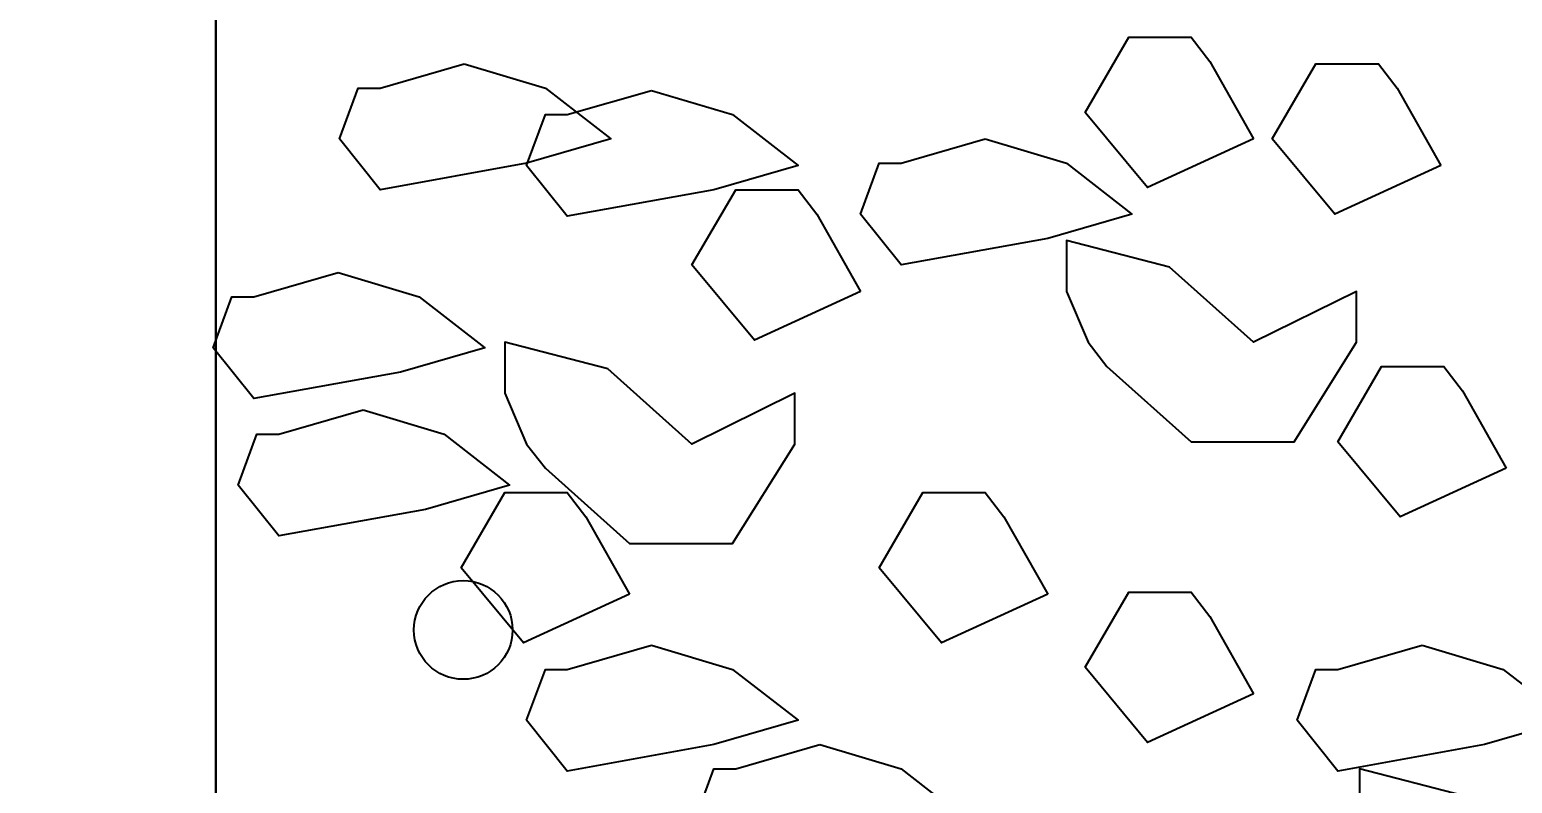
# Model space of a CAD drawing. Header units: metres. Extents: x 31037 to 31490, y -4422 to -3483.
# Drawn here: x 31248.074 to 31248.724, y -4179.902 to -4179.572 of the extents above; entities that cross this region are included whole.
import ezdxf

# ---------------------------------------------------------------- set-up
doc = ezdxf.new("R2010")
doc.units = ezdxf.units.M
doc.header["$LTSCALE"] = 30
doc.header["$MEASUREMENT"] = 0
doc.header["$PDMODE"] = 34
doc.layers.get('0').update_dxf_attribs({"color": 30, "lineweight": 40})
doc.layers.add('DIM', color=5, linetype='Continuous', lineweight=25)
doc.styles.add('style1', font='pala.ttf')
doc.dimstyles.new('main dim', dxfattribs={"dimtxt": 0.3, "dimasz": 0.12, "dimexe": 0.1, "dimexo": 0.1, "dimgap": 0.1, "dimtad": 1, "dimtoh": 1, "dimzin": 3, "dimdsep": 46, "dimtxsty": 'style1', "dimblk": 'OBLIQUE', "dimcen": 0.125, "dimclrd": 8, "dimclre": 8, "dimclrt": 3, "dimadec": 0, "dimazin": 0, "dimtfac": 0.8, "dimtix": 1, "dimtofl": 0, "dimtmove": 2, "dimatfit": 0, "dimfxl": 0, "dimtolj": 1, "dimtzin": 0, "dimarcsym": 0})

# ---------------------------------------------------------------- blocks, each defined once
blk = doc.blocks.new('_Oblique')
at = {"color": 0, "linetype": 'ByBlock', "lineweight": -2}
blk.add_line((-0.5, -0.5), (0.5, 0.5), dxfattribs=at)
blk = doc.blocks.new('*D75')
at = {"layer": 'Defpoints', "color": 0, "lineweight": 5}
for p in [(31249.31882, -4179.57417), (31248.15609, -4179.67351), (31249.31882, -4180.79379)]:
    blk.add_point(p, dxfattribs=at)
at = {"layer": 'DIM', "color": 8, "lineweight": -2}
for p, q in [((31249.31882, -4179.67417), (31249.31882, -4180.89379)), ((31248.15609, -4179.77351), (31248.15609, -4180.89379)), ((31248.15609, -4180.79379), (31249.31882, -4180.79379))]:
    blk.add_line(p, q, dxfattribs=at)
at = {"layer": 'DIM', "color": 8, "lineweight": -2, "xscale": 0.12, "yscale": 0.12, "zscale": 0.12, "rotation": 180}
blk.add_blockref('_Oblique', (31248.15609, -4180.79379), dxfattribs=at)
at = {"layer": 'DIM', "color": 8, "lineweight": -2, "xscale": 0.12, "yscale": 0.12, "zscale": 0.12}
blk.add_blockref('_Oblique', (31249.31882, -4180.79379), dxfattribs=at)
at = {"layer": 'DIM', "color": 3, "lineweight": 25, "insert": (31248.73745, -4180.54986), "char_height": 0.28, "attachment_point": 5, "style": 'style1'}
blk.add_mtext('\\A1;1.00', dxfattribs=at)
blk = doc.blocks.new('*D76')
at = {"layer": 'Defpoints', "color": 0, "lineweight": 5}
for p in [(31248.60767, -4178.39686), (31247.64334, -4180.09522), (31248.15816, -4180.09522)]:
    blk.add_point(p, dxfattribs=at)
at = {"layer": 'DIM', "color": 8, "lineweight": -2}
for p, q in [((31248.50767, -4178.39686), (31247.54334, -4178.39686)), ((31247.64334, -4178.39686), (31247.64334, -4180.09522)), ((31248.05816, -4180.09522), (31247.54334, -4180.09522))]:
    blk.add_line(p, q, dxfattribs=at)
at = {"layer": 'DIM', "color": 8, "lineweight": -2, "xscale": 0.12, "yscale": 0.12, "zscale": 0.12}
for p, rotation in [((31247.64334, -4178.39686), 90), ((31247.64334, -4180.09522), 270)]:
    blk.add_blockref('_Oblique', p, dxfattribs=dict(at, rotation=rotation))
at = {"layer": 'DIM', "color": 3, "lineweight": 25, "insert": (31247.39884, -4179.24604), "char_height": 0.28, "attachment_point": 5, "rotation": 90, "style": 'style1'}
blk.add_mtext('\\A1;{\\fArial CE|b0|i0|c238|p34;1.5}0', dxfattribs=at)
blk = doc.blocks.new('*D85')
at = {"layer": 'Defpoints', "color": 0, "lineweight": 5}
for p in [(31249.31882, -4179.57417), (31248.15609, -4179.67351), (31249.31882, -4180.79379)]:
    blk.add_point(p, dxfattribs=at)
at = {"layer": 'DIM', "color": 8, "lineweight": -2}
for p, q in [((31249.31882, -4179.67417), (31249.31882, -4180.89379)), ((31248.15609, -4179.77351), (31248.15609, -4180.89379)), ((31248.15609, -4180.79379), (31249.31882, -4180.79379))]:
    blk.add_line(p, q, dxfattribs=at)
at = {"layer": 'DIM', "color": 8, "lineweight": -2, "xscale": 0.12, "yscale": 0.12, "zscale": 0.12, "rotation": 180}
blk.add_blockref('_Oblique', (31248.15609, -4180.79379), dxfattribs=at)
at = {"layer": 'DIM', "color": 8, "lineweight": -2, "xscale": 0.12, "yscale": 0.12, "zscale": 0.12}
blk.add_blockref('_Oblique', (31249.31882, -4180.79379), dxfattribs=at)
at = {"layer": 'DIM', "color": 3, "lineweight": 25, "insert": (31248.73745, -4180.54986), "char_height": 0.28, "attachment_point": 5, "style": 'style1'}
blk.add_mtext('\\A1;1.00', dxfattribs=at)
blk = doc.blocks.new('*D83')
at = {"layer": 'Defpoints', "color": 0, "lineweight": 5}
for p in [(31248.60767, -4178.39686), (31247.64334, -4180.09522), (31248.15816, -4180.09522)]:
    blk.add_point(p, dxfattribs=at)
at = {"layer": 'DIM', "color": 8, "lineweight": -2}
for p, q in [((31248.50767, -4178.39686), (31247.54334, -4178.39686)), ((31247.64334, -4178.39686), (31247.64334, -4180.09522)), ((31248.05816, -4180.09522), (31247.54334, -4180.09522))]:
    blk.add_line(p, q, dxfattribs=at)
at = {"layer": 'DIM', "color": 8, "lineweight": -2, "xscale": 0.12, "yscale": 0.12, "zscale": 0.12}
for p, rotation in [((31247.64334, -4178.39686), 90), ((31247.64334, -4180.09522), 270)]:
    blk.add_blockref('_Oblique', p, dxfattribs=dict(at, rotation=rotation))
at = {"layer": 'DIM', "color": 3, "lineweight": 25, "insert": (31247.39884, -4179.24604), "char_height": 0.28, "attachment_point": 5, "rotation": 90, "style": 'style1'}
blk.add_mtext('\\A1;{\\fArial CE|b0|i0|c238|p34;1.5}0', dxfattribs=at)
blk = doc.blocks.new('*D77')
at = {"layer": 'Defpoints', "color": 0, "lineweight": 5}
for p in [(31249.31882, -4179.57417), (31248.15609, -4179.67351), (31249.31882, -4180.79379)]:
    blk.add_point(p, dxfattribs=at)
at = {"layer": 'DIM', "color": 8, "lineweight": -2}
for p, q in [((31249.31882, -4179.67417), (31249.31882, -4180.89379)), ((31248.15609, -4179.77351), (31248.15609, -4180.89379)), ((31248.15609, -4180.79379), (31249.31882, -4180.79379))]:
    blk.add_line(p, q, dxfattribs=at)
at = {"layer": 'DIM', "color": 8, "lineweight": -2, "xscale": 0.12, "yscale": 0.12, "zscale": 0.12, "rotation": 180}
blk.add_blockref('_Oblique', (31248.15609, -4180.79379), dxfattribs=at)
at = {"layer": 'DIM', "color": 8, "lineweight": -2, "xscale": 0.12, "yscale": 0.12, "zscale": 0.12}
blk.add_blockref('_Oblique', (31249.31882, -4180.79379), dxfattribs=at)
at = {"layer": 'DIM', "color": 3, "lineweight": 25, "insert": (31248.73745, -4180.54986), "char_height": 0.28, "attachment_point": 5, "style": 'style1'}
blk.add_mtext('\\A1;1.00', dxfattribs=at)
blk = doc.blocks.new('*D78')
at = {"layer": 'Defpoints', "color": 0, "lineweight": 5}
for p in [(31248.60767, -4178.39686), (31247.64334, -4180.09522), (31248.15816, -4180.09522)]:
    blk.add_point(p, dxfattribs=at)
at = {"layer": 'DIM', "color": 8, "lineweight": -2}
for p, q in [((31248.50767, -4178.39686), (31247.54334, -4178.39686)), ((31247.64334, -4178.39686), (31247.64334, -4180.09522)), ((31248.05816, -4180.09522), (31247.54334, -4180.09522))]:
    blk.add_line(p, q, dxfattribs=at)
at = {"layer": 'DIM', "color": 8, "lineweight": -2, "xscale": 0.12, "yscale": 0.12, "zscale": 0.12}
for p, rotation in [((31247.64334, -4178.39686), 90), ((31247.64334, -4180.09522), 270)]:
    blk.add_blockref('_Oblique', p, dxfattribs=dict(at, rotation=rotation))
at = {"layer": 'DIM', "color": 3, "lineweight": 25, "insert": (31247.39884, -4179.24604), "char_height": 0.28, "attachment_point": 5, "rotation": 90, "style": 'style1'}
blk.add_mtext('\\A1;{\\fArial CE|b0|i0|c238|p34;1.5}0', dxfattribs=at)
blk = doc.blocks.new('*D81')
at = {"layer": 'Defpoints', "color": 0, "lineweight": 5}
for p in [(31249.31882, -4179.57417), (31248.15609, -4179.67351), (31249.31882, -4180.79379)]:
    blk.add_point(p, dxfattribs=at)
at = {"layer": 'DIM', "color": 8, "lineweight": -2}
for p, q in [((31249.31882, -4179.67417), (31249.31882, -4180.89379)), ((31248.15609, -4179.77351), (31248.15609, -4180.89379)), ((31248.15609, -4180.79379), (31249.31882, -4180.79379))]:
    blk.add_line(p, q, dxfattribs=at)
at = {"layer": 'DIM', "color": 8, "lineweight": -2, "xscale": 0.12, "yscale": 0.12, "zscale": 0.12, "rotation": 180}
blk.add_blockref('_Oblique', (31248.15609, -4180.79379), dxfattribs=at)
at = {"layer": 'DIM', "color": 8, "lineweight": -2, "xscale": 0.12, "yscale": 0.12, "zscale": 0.12}
blk.add_blockref('_Oblique', (31249.31882, -4180.79379), dxfattribs=at)
at = {"layer": 'DIM', "color": 3, "lineweight": 25, "insert": (31248.73745, -4180.54986), "char_height": 0.28, "attachment_point": 5, "style": 'style1'}
blk.add_mtext('\\A1;1.00', dxfattribs=at)
blk = doc.blocks.new('*D82')
at = {"layer": 'Defpoints', "color": 0, "lineweight": 5}
for p in [(31248.60767, -4178.39686), (31247.64334, -4180.09522), (31248.15816, -4180.09522)]:
    blk.add_point(p, dxfattribs=at)
at = {"layer": 'DIM', "color": 8, "lineweight": -2}
for p, q in [((31248.50767, -4178.39686), (31247.54334, -4178.39686)), ((31247.64334, -4178.39686), (31247.64334, -4180.09522)), ((31248.05816, -4180.09522), (31247.54334, -4180.09522))]:
    blk.add_line(p, q, dxfattribs=at)
at = {"layer": 'DIM', "color": 8, "lineweight": -2, "xscale": 0.12, "yscale": 0.12, "zscale": 0.12}
for p, rotation in [((31247.64334, -4178.39686), 90), ((31247.64334, -4180.09522), 270)]:
    blk.add_blockref('_Oblique', p, dxfattribs=dict(at, rotation=rotation))
at = {"layer": 'DIM', "color": 3, "lineweight": 25, "insert": (31247.39884, -4179.24604), "char_height": 0.28, "attachment_point": 5, "rotation": 90, "style": 'style1'}
blk.add_mtext('\\A1;{\\fArial CE|b0|i0|c238|p34;1.5}0', dxfattribs=at)

msp = doc.modelspace()

# ---------------------------------------------------------------- linework, layer by layer
at = {"color": 0, "lineweight": 25, "ltscale": 7}
msp.add_line((31248.15609, -4180.14095), (31248.15609, -4178.39686), dxfattribs=at)
msp.add_line((31248.15609, -4180.14095), (31248.15609, -4178.39686), dxfattribs=at)
msp.add_line((31248.15609, -4180.14095), (31248.15609, -4178.39686), dxfattribs=at)
msp.add_line((31248.15609, -4180.14095), (31248.15609, -4178.39686), dxfattribs=at)
msp.add_lwpolyline([(31248.15609, -4180.14095), (31249.31882, -4180.14095), (31249.31882, -4178.39686), (31248.15609, -4178.39686)], close=True, dxfattribs=at)
msp.add_lwpolyline([(31248.15609, -4180.14095), (31249.31882, -4180.14095), (31249.31882, -4178.39686), (31248.15609, -4178.39686)], close=True, dxfattribs=at)
msp.add_lwpolyline([(31248.15609, -4180.14095), (31249.31882, -4180.14095), (31249.31882, -4178.39686), (31248.15609, -4178.39686)], close=True, dxfattribs=at)
msp.add_lwpolyline([(31248.15609, -4180.14095), (31249.31882, -4180.14095), (31249.31882, -4178.39686), (31248.15609, -4178.39686)], close=True, dxfattribs=at)
at = {"color": 0, "lineweight": 25}
for points in [[(31248.61074, -4179.62013), (31248.56426, -4179.64143), (31248.53692, -4179.60852), (31248.55606, -4179.5756), (31248.5834, -4179.5756), (31248.5916, -4179.58625)], [(31248.61074, -4179.62013), (31248.56426, -4179.64143), (31248.53692, -4179.60852), (31248.55606, -4179.5756), (31248.5834, -4179.5756), (31248.5916, -4179.58625)], [(31248.61074, -4179.62013), (31248.56426, -4179.64143), (31248.53692, -4179.60852), (31248.55606, -4179.5756), (31248.5834, -4179.5756), (31248.5916, -4179.58625)], [(31248.61074, -4179.62013), (31248.56426, -4179.64143), (31248.53692, -4179.60852), (31248.55606, -4179.5756), (31248.5834, -4179.5756), (31248.5916, -4179.58625)], [(31248.61074, -4179.62013), (31248.56426, -4179.64143), (31248.53692, -4179.60852), (31248.55606, -4179.5756), (31248.5834, -4179.5756), (31248.5916, -4179.58625)], [(31248.61074, -4179.62013), (31248.56426, -4179.64143), (31248.53692, -4179.60852), (31248.55606, -4179.5756), (31248.5834, -4179.5756), (31248.5916, -4179.58625)], [(31248.61074, -4179.62013), (31248.56426, -4179.64143), (31248.53692, -4179.60852), (31248.55606, -4179.5756), (31248.5834, -4179.5756), (31248.5916, -4179.58625)], [(31248.61074, -4179.62013), (31248.56426, -4179.64143), (31248.53692, -4179.60852), (31248.55606, -4179.5756), (31248.5834, -4179.5756), (31248.5916, -4179.58625)], [(31248.26488, -4179.58722), (31248.30042, -4179.59787), (31248.32913, -4179.62013), (31248.29222, -4179.63078), (31248.22797, -4179.6424), (31248.21019, -4179.62013), (31248.2184, -4179.59787), (31248.22797, -4179.59787)], [(31248.26488, -4179.58722), (31248.30042, -4179.59787), (31248.32913, -4179.62013), (31248.29222, -4179.63078), (31248.22797, -4179.6424), (31248.21019, -4179.62013), (31248.2184, -4179.59787), (31248.22797, -4179.59787)], [(31248.26488, -4179.58722), (31248.30042, -4179.59787), (31248.32913, -4179.62013), (31248.29222, -4179.63078), (31248.22797, -4179.6424), (31248.21019, -4179.62013), (31248.2184, -4179.59787), (31248.22797, -4179.59787)], [(31248.26488, -4179.58722), (31248.30042, -4179.59787), (31248.32913, -4179.62013), (31248.29222, -4179.63078), (31248.22797, -4179.6424), (31248.21019, -4179.62013), (31248.2184, -4179.59787), (31248.22797, -4179.59787)], [(31248.26488, -4179.58722), (31248.30042, -4179.59787), (31248.32913, -4179.62013), (31248.29222, -4179.63078), (31248.22797, -4179.6424), (31248.21019, -4179.62013), (31248.2184, -4179.59787), (31248.22797, -4179.59787)], [(31248.26488, -4179.58722), (31248.30042, -4179.59787), (31248.32913, -4179.62013), (31248.29222, -4179.63078), (31248.22797, -4179.6424), (31248.21019, -4179.62013), (31248.2184, -4179.59787), (31248.22797, -4179.59787)], [(31248.26488, -4179.58722), (31248.30042, -4179.59787), (31248.32913, -4179.62013), (31248.29222, -4179.63078), (31248.22797, -4179.6424), (31248.21019, -4179.62013), (31248.2184, -4179.59787), (31248.22797, -4179.59787)], [(31248.26488, -4179.58722), (31248.30042, -4179.59787), (31248.32913, -4179.62013), (31248.29222, -4179.63078), (31248.22797, -4179.6424), (31248.21019, -4179.62013), (31248.2184, -4179.59787), (31248.22797, -4179.59787)], [(31248.69276, -4179.63175), (31248.64628, -4179.65305), (31248.61894, -4179.62013), (31248.63808, -4179.58722), (31248.66542, -4179.58722), (31248.67363, -4179.59787)], [(31248.69276, -4179.63175), (31248.64628, -4179.65305), (31248.61894, -4179.62013), (31248.63808, -4179.58722), (31248.66542, -4179.58722), (31248.67363, -4179.59787)], [(31248.69276, -4179.63175), (31248.64628, -4179.65305), (31248.61894, -4179.62013), (31248.63808, -4179.58722), (31248.66542, -4179.58722), (31248.67363, -4179.59787)], [(31248.69276, -4179.63175), (31248.64628, -4179.65305), (31248.61894, -4179.62013), (31248.63808, -4179.58722), (31248.66542, -4179.58722), (31248.67363, -4179.59787)], [(31248.69276, -4179.63175), (31248.64628, -4179.65305), (31248.61894, -4179.62013), (31248.63808, -4179.58722), (31248.66542, -4179.58722), (31248.67363, -4179.59787)], [(31248.69276, -4179.63175), (31248.64628, -4179.65305), (31248.61894, -4179.62013), (31248.63808, -4179.58722), (31248.66542, -4179.58722), (31248.67363, -4179.59787)], [(31248.69276, -4179.63175), (31248.64628, -4179.65305), (31248.61894, -4179.62013), (31248.63808, -4179.58722), (31248.66542, -4179.58722), (31248.67363, -4179.59787)], [(31248.69276, -4179.63175), (31248.64628, -4179.65305), (31248.61894, -4179.62013), (31248.63808, -4179.58722), (31248.66542, -4179.58722), (31248.67363, -4179.59787)], [(31248.3469, -4179.59884), (31248.38244, -4179.60948), (31248.41115, -4179.63175), (31248.37424, -4179.6424), (31248.30999, -4179.65401), (31248.29222, -4179.63175), (31248.30042, -4179.60948), (31248.30999, -4179.60948)], [(31248.3469, -4179.59884), (31248.38244, -4179.60948), (31248.41115, -4179.63175), (31248.37424, -4179.6424), (31248.30999, -4179.65401), (31248.29222, -4179.63175), (31248.30042, -4179.60948), (31248.30999, -4179.60948)], [(31248.3469, -4179.59884), (31248.38244, -4179.60948), (31248.41115, -4179.63175), (31248.37424, -4179.6424), (31248.30999, -4179.65401), (31248.29222, -4179.63175), (31248.30042, -4179.60948), (31248.30999, -4179.60948)], [(31248.3469, -4179.59884), (31248.38244, -4179.60948), (31248.41115, -4179.63175), (31248.37424, -4179.6424), (31248.30999, -4179.65401), (31248.29222, -4179.63175), (31248.30042, -4179.60948), (31248.30999, -4179.60948)], [(31248.3469, -4179.59884), (31248.38244, -4179.60948), (31248.41115, -4179.63175), (31248.37424, -4179.6424), (31248.30999, -4179.65401), (31248.29222, -4179.63175), (31248.30042, -4179.60948), (31248.30999, -4179.60948)], [(31248.3469, -4179.59884), (31248.38244, -4179.60948), (31248.41115, -4179.63175), (31248.37424, -4179.6424), (31248.30999, -4179.65401), (31248.29222, -4179.63175), (31248.30042, -4179.60948), (31248.30999, -4179.60948)], [(31248.3469, -4179.59884), (31248.38244, -4179.60948), (31248.41115, -4179.63175), (31248.37424, -4179.6424), (31248.30999, -4179.65401), (31248.29222, -4179.63175), (31248.30042, -4179.60948), (31248.30999, -4179.60948)], [(31248.3469, -4179.59884), (31248.38244, -4179.60948), (31248.41115, -4179.63175), (31248.37424, -4179.6424), (31248.30999, -4179.65401), (31248.29222, -4179.63175), (31248.30042, -4179.60948), (31248.30999, -4179.60948)], [(31248.49317, -4179.62013), (31248.52872, -4179.63078), (31248.55743, -4179.65305), (31248.52052, -4179.6637), (31248.45626, -4179.67531), (31248.43849, -4179.65305), (31248.44669, -4179.63078), (31248.45626, -4179.63078)], [(31248.49317, -4179.62013), (31248.52872, -4179.63078), (31248.55743, -4179.65305), (31248.52052, -4179.6637), (31248.45626, -4179.67531), (31248.43849, -4179.65305), (31248.44669, -4179.63078), (31248.45626, -4179.63078)], [(31248.49317, -4179.62013), (31248.52872, -4179.63078), (31248.55743, -4179.65305), (31248.52052, -4179.6637), (31248.45626, -4179.67531), (31248.43849, -4179.65305), (31248.44669, -4179.63078), (31248.45626, -4179.63078)], [(31248.49317, -4179.62013), (31248.52872, -4179.63078), (31248.55743, -4179.65305), (31248.52052, -4179.6637), (31248.45626, -4179.67531), (31248.43849, -4179.65305), (31248.44669, -4179.63078), (31248.45626, -4179.63078)], [(31248.49317, -4179.62013), (31248.52872, -4179.63078), (31248.55743, -4179.65305), (31248.52052, -4179.6637), (31248.45626, -4179.67531), (31248.43849, -4179.65305), (31248.44669, -4179.63078), (31248.45626, -4179.63078)], [(31248.49317, -4179.62013), (31248.52872, -4179.63078), (31248.55743, -4179.65305), (31248.52052, -4179.6637), (31248.45626, -4179.67531), (31248.43849, -4179.65305), (31248.44669, -4179.63078), (31248.45626, -4179.63078)], [(31248.49317, -4179.62013), (31248.52872, -4179.63078), (31248.55743, -4179.65305), (31248.52052, -4179.6637), (31248.45626, -4179.67531), (31248.43849, -4179.65305), (31248.44669, -4179.63078), (31248.45626, -4179.63078)], [(31248.49317, -4179.62013), (31248.52872, -4179.63078), (31248.55743, -4179.65305), (31248.52052, -4179.6637), (31248.45626, -4179.67531), (31248.43849, -4179.65305), (31248.44669, -4179.63078), (31248.45626, -4179.63078)], [(31248.43849, -4179.68693), (31248.39201, -4179.70823), (31248.36467, -4179.67531), (31248.38381, -4179.6424), (31248.41115, -4179.6424), (31248.41935, -4179.65305)], [(31248.43849, -4179.68693), (31248.39201, -4179.70823), (31248.36467, -4179.67531), (31248.38381, -4179.6424), (31248.41115, -4179.6424), (31248.41935, -4179.65305)], [(31248.43849, -4179.68693), (31248.39201, -4179.70823), (31248.36467, -4179.67531), (31248.38381, -4179.6424), (31248.41115, -4179.6424), (31248.41935, -4179.65305)], [(31248.43849, -4179.68693), (31248.39201, -4179.70823), (31248.36467, -4179.67531), (31248.38381, -4179.6424), (31248.41115, -4179.6424), (31248.41935, -4179.65305)], [(31248.43849, -4179.68693), (31248.39201, -4179.70823), (31248.36467, -4179.67531), (31248.38381, -4179.6424), (31248.41115, -4179.6424), (31248.41935, -4179.65305)], [(31248.43849, -4179.68693), (31248.39201, -4179.70823), (31248.36467, -4179.67531), (31248.38381, -4179.6424), (31248.41115, -4179.6424), (31248.41935, -4179.65305)], [(31248.43849, -4179.68693), (31248.39201, -4179.70823), (31248.36467, -4179.67531), (31248.38381, -4179.6424), (31248.41115, -4179.6424), (31248.41935, -4179.65305)], [(31248.43849, -4179.68693), (31248.39201, -4179.70823), (31248.36467, -4179.67531), (31248.38381, -4179.6424), (31248.41115, -4179.6424), (31248.41935, -4179.65305)], [(31248.54649, -4179.71984), (31248.5834, -4179.75276), (31248.62851, -4179.75276), (31248.65585, -4179.70919), (31248.65585, -4179.68693), (31248.61074, -4179.70919), (31248.57383, -4179.67628), (31248.52872, -4179.66466), (31248.52872, -4179.68693), (31248.53829, -4179.70919)], [(31248.54649, -4179.71984), (31248.5834, -4179.75276), (31248.62851, -4179.75276), (31248.65585, -4179.70919), (31248.65585, -4179.68693), (31248.61074, -4179.70919), (31248.57383, -4179.67628), (31248.52872, -4179.66466), (31248.52872, -4179.68693), (31248.53829, -4179.70919)], [(31248.54649, -4179.71984), (31248.5834, -4179.75276), (31248.62851, -4179.75276), (31248.65585, -4179.70919), (31248.65585, -4179.68693), (31248.61074, -4179.70919), (31248.57383, -4179.67628), (31248.52872, -4179.66466), (31248.52872, -4179.68693), (31248.53829, -4179.70919)], [(31248.54649, -4179.71984), (31248.5834, -4179.75276), (31248.62851, -4179.75276), (31248.65585, -4179.70919), (31248.65585, -4179.68693), (31248.61074, -4179.70919), (31248.57383, -4179.67628), (31248.52872, -4179.66466), (31248.52872, -4179.68693), (31248.53829, -4179.70919)], [(31248.54649, -4179.71984), (31248.5834, -4179.75276), (31248.62851, -4179.75276), (31248.65585, -4179.70919), (31248.65585, -4179.68693), (31248.61074, -4179.70919), (31248.57383, -4179.67628), (31248.52872, -4179.66466), (31248.52872, -4179.68693), (31248.53829, -4179.70919)], [(31248.54649, -4179.71984), (31248.5834, -4179.75276), (31248.62851, -4179.75276), (31248.65585, -4179.70919), (31248.65585, -4179.68693), (31248.61074, -4179.70919), (31248.57383, -4179.67628), (31248.52872, -4179.66466), (31248.52872, -4179.68693), (31248.53829, -4179.70919)], [(31248.54649, -4179.71984), (31248.5834, -4179.75276), (31248.62851, -4179.75276), (31248.65585, -4179.70919), (31248.65585, -4179.68693), (31248.61074, -4179.70919), (31248.57383, -4179.67628), (31248.52872, -4179.66466), (31248.52872, -4179.68693), (31248.53829, -4179.70919)], [(31248.54649, -4179.71984), (31248.5834, -4179.75276), (31248.62851, -4179.75276), (31248.65585, -4179.70919), (31248.65585, -4179.68693), (31248.61074, -4179.70919), (31248.57383, -4179.67628), (31248.52872, -4179.66466), (31248.52872, -4179.68693), (31248.53829, -4179.70919)], [(31248.20959, -4179.67867), (31248.24514, -4179.68932), (31248.27385, -4179.71158), (31248.23694, -4179.72223), (31248.17268, -4179.73385), (31248.15491, -4179.71158), (31248.16311, -4179.68932), (31248.17268, -4179.68932)], [(31248.20959, -4179.67867), (31248.24514, -4179.68932), (31248.27385, -4179.71158), (31248.23694, -4179.72223), (31248.17268, -4179.73385), (31248.15491, -4179.71158), (31248.16311, -4179.68932), (31248.17268, -4179.68932)], [(31248.20959, -4179.67867), (31248.24514, -4179.68932), (31248.27385, -4179.71158), (31248.23694, -4179.72223), (31248.17268, -4179.73385), (31248.15491, -4179.71158), (31248.16311, -4179.68932), (31248.17268, -4179.68932)], [(31248.20959, -4179.67867), (31248.24514, -4179.68932), (31248.27385, -4179.71158), (31248.23694, -4179.72223), (31248.17268, -4179.73385), (31248.15491, -4179.71158), (31248.16311, -4179.68932), (31248.17268, -4179.68932)], [(31248.30042, -4179.76437), (31248.33733, -4179.79729), (31248.38244, -4179.79729), (31248.40978, -4179.75373), (31248.40978, -4179.73146), (31248.36467, -4179.75373), (31248.32776, -4179.72081), (31248.28265, -4179.70919), (31248.28265, -4179.73146), (31248.29222, -4179.75373)], [(31248.30042, -4179.76437), (31248.33733, -4179.79729), (31248.38244, -4179.79729), (31248.40978, -4179.75373), (31248.40978, -4179.73146), (31248.36467, -4179.75373), (31248.32776, -4179.72081), (31248.28265, -4179.70919), (31248.28265, -4179.73146), (31248.29222, -4179.75373)], [(31248.30042, -4179.76437), (31248.33733, -4179.79729), (31248.38244, -4179.79729), (31248.40978, -4179.75373), (31248.40978, -4179.73146), (31248.36467, -4179.75373), (31248.32776, -4179.72081), (31248.28265, -4179.70919), (31248.28265, -4179.73146), (31248.29222, -4179.75373)], [(31248.30042, -4179.76437), (31248.33733, -4179.79729), (31248.38244, -4179.79729), (31248.40978, -4179.75373), (31248.40978, -4179.73146), (31248.36467, -4179.75373), (31248.32776, -4179.72081), (31248.28265, -4179.70919), (31248.28265, -4179.73146), (31248.29222, -4179.75373)], [(31248.30042, -4179.76437), (31248.33733, -4179.79729), (31248.38244, -4179.79729), (31248.40978, -4179.75373), (31248.40978, -4179.73146), (31248.36467, -4179.75373), (31248.32776, -4179.72081), (31248.28265, -4179.70919), (31248.28265, -4179.73146), (31248.29222, -4179.75373)], [(31248.30042, -4179.76437), (31248.33733, -4179.79729), (31248.38244, -4179.79729), (31248.40978, -4179.75373), (31248.40978, -4179.73146), (31248.36467, -4179.75373), (31248.32776, -4179.72081), (31248.28265, -4179.70919), (31248.28265, -4179.73146), (31248.29222, -4179.75373)], [(31248.30042, -4179.76437), (31248.33733, -4179.79729), (31248.38244, -4179.79729), (31248.40978, -4179.75373), (31248.40978, -4179.73146), (31248.36467, -4179.75373), (31248.32776, -4179.72081), (31248.28265, -4179.70919), (31248.28265, -4179.73146), (31248.29222, -4179.75373)], [(31248.30042, -4179.76437), (31248.33733, -4179.79729), (31248.38244, -4179.79729), (31248.40978, -4179.75373), (31248.40978, -4179.73146), (31248.36467, -4179.75373), (31248.32776, -4179.72081), (31248.28265, -4179.70919), (31248.28265, -4179.73146), (31248.29222, -4179.75373)], [(31248.72147, -4179.76437), (31248.67499, -4179.78567), (31248.64765, -4179.75276), (31248.66679, -4179.71984), (31248.69413, -4179.71984), (31248.70233, -4179.73049)], [(31248.72147, -4179.76437), (31248.67499, -4179.78567), (31248.64765, -4179.75276), (31248.66679, -4179.71984), (31248.69413, -4179.71984), (31248.70233, -4179.73049)], [(31248.72147, -4179.76437), (31248.67499, -4179.78567), (31248.64765, -4179.75276), (31248.66679, -4179.71984), (31248.69413, -4179.71984), (31248.70233, -4179.73049)], [(31248.72147, -4179.76437), (31248.67499, -4179.78567), (31248.64765, -4179.75276), (31248.66679, -4179.71984), (31248.69413, -4179.71984), (31248.70233, -4179.73049)], [(31248.72147, -4179.76437), (31248.67499, -4179.78567), (31248.64765, -4179.75276), (31248.66679, -4179.71984), (31248.69413, -4179.71984), (31248.70233, -4179.73049)], [(31248.72147, -4179.76437), (31248.67499, -4179.78567), (31248.64765, -4179.75276), (31248.66679, -4179.71984), (31248.69413, -4179.71984), (31248.70233, -4179.73049)], [(31248.72147, -4179.76437), (31248.67499, -4179.78567), (31248.64765, -4179.75276), (31248.66679, -4179.71984), (31248.69413, -4179.71984), (31248.70233, -4179.73049)], [(31248.72147, -4179.76437), (31248.67499, -4179.78567), (31248.64765, -4179.75276), (31248.66679, -4179.71984), (31248.69413, -4179.71984), (31248.70233, -4179.73049)], [(31248.22053, -4179.73878), (31248.25607, -4179.74942), (31248.28478, -4179.77169), (31248.24787, -4179.78234), (31248.18362, -4179.79396), (31248.16585, -4179.77169), (31248.17405, -4179.74942), (31248.18362, -4179.74942)], [(31248.22053, -4179.73878), (31248.25607, -4179.74942), (31248.28478, -4179.77169), (31248.24787, -4179.78234), (31248.18362, -4179.79396), (31248.16585, -4179.77169), (31248.17405, -4179.74942), (31248.18362, -4179.74942)], [(31248.22053, -4179.73878), (31248.25607, -4179.74942), (31248.28478, -4179.77169), (31248.24787, -4179.78234), (31248.18362, -4179.79396), (31248.16585, -4179.77169), (31248.17405, -4179.74942), (31248.18362, -4179.74942)], [(31248.22053, -4179.73878), (31248.25607, -4179.74942), (31248.28478, -4179.77169), (31248.24787, -4179.78234), (31248.18362, -4179.79396), (31248.16585, -4179.77169), (31248.17405, -4179.74942), (31248.18362, -4179.74942)], [(31248.33733, -4179.81955), (31248.29085, -4179.84085), (31248.26351, -4179.80794), (31248.28265, -4179.77502), (31248.30999, -4179.77502), (31248.31819, -4179.78567)], [(31248.33733, -4179.81955), (31248.29085, -4179.84085), (31248.26351, -4179.80794), (31248.28265, -4179.77502), (31248.30999, -4179.77502), (31248.31819, -4179.78567)], [(31248.33733, -4179.81955), (31248.29085, -4179.84085), (31248.26351, -4179.80794), (31248.28265, -4179.77502), (31248.30999, -4179.77502), (31248.31819, -4179.78567)], [(31248.33733, -4179.81955), (31248.29085, -4179.84085), (31248.26351, -4179.80794), (31248.28265, -4179.77502), (31248.30999, -4179.77502), (31248.31819, -4179.78567)], [(31248.33733, -4179.81955), (31248.29085, -4179.84085), (31248.26351, -4179.80794), (31248.28265, -4179.77502), (31248.30999, -4179.77502), (31248.31819, -4179.78567)], [(31248.33733, -4179.81955), (31248.29085, -4179.84085), (31248.26351, -4179.80794), (31248.28265, -4179.77502), (31248.30999, -4179.77502), (31248.31819, -4179.78567)], [(31248.33733, -4179.81955), (31248.29085, -4179.84085), (31248.26351, -4179.80794), (31248.28265, -4179.77502), (31248.30999, -4179.77502), (31248.31819, -4179.78567)], [(31248.33733, -4179.81955), (31248.29085, -4179.84085), (31248.26351, -4179.80794), (31248.28265, -4179.77502), (31248.30999, -4179.77502), (31248.31819, -4179.78567)], [(31248.52052, -4179.81955), (31248.47404, -4179.84085), (31248.44669, -4179.80794), (31248.46583, -4179.77502), (31248.49317, -4179.77502), (31248.50138, -4179.78567)], [(31248.52052, -4179.81955), (31248.47404, -4179.84085), (31248.44669, -4179.80794), (31248.46583, -4179.77502), (31248.49317, -4179.77502), (31248.50138, -4179.78567)], [(31248.52052, -4179.81955), (31248.47404, -4179.84085), (31248.44669, -4179.80794), (31248.46583, -4179.77502), (31248.49317, -4179.77502), (31248.50138, -4179.78567)], [(31248.52052, -4179.81955), (31248.47404, -4179.84085), (31248.44669, -4179.80794), (31248.46583, -4179.77502), (31248.49317, -4179.77502), (31248.50138, -4179.78567)], [(31248.52052, -4179.81955), (31248.47404, -4179.84085), (31248.44669, -4179.80794), (31248.46583, -4179.77502), (31248.49317, -4179.77502), (31248.50138, -4179.78567)], [(31248.52052, -4179.81955), (31248.47404, -4179.84085), (31248.44669, -4179.80794), (31248.46583, -4179.77502), (31248.49317, -4179.77502), (31248.50138, -4179.78567)], [(31248.52052, -4179.81955), (31248.47404, -4179.84085), (31248.44669, -4179.80794), (31248.46583, -4179.77502), (31248.49317, -4179.77502), (31248.50138, -4179.78567)], [(31248.52052, -4179.81955), (31248.47404, -4179.84085), (31248.44669, -4179.80794), (31248.46583, -4179.77502), (31248.49317, -4179.77502), (31248.50138, -4179.78567)], [(31248.61074, -4179.86312), (31248.56426, -4179.88441), (31248.53692, -4179.8515), (31248.55606, -4179.81859), (31248.5834, -4179.81859), (31248.5916, -4179.82923)], [(31248.61074, -4179.86312), (31248.56426, -4179.88441), (31248.53692, -4179.8515), (31248.55606, -4179.81859), (31248.5834, -4179.81859), (31248.5916, -4179.82923)], [(31248.61074, -4179.86312), (31248.56426, -4179.88441), (31248.53692, -4179.8515), (31248.55606, -4179.81859), (31248.5834, -4179.81859), (31248.5916, -4179.82923)], [(31248.61074, -4179.86312), (31248.56426, -4179.88441), (31248.53692, -4179.8515), (31248.55606, -4179.81859), (31248.5834, -4179.81859), (31248.5916, -4179.82923)], [(31248.61074, -4179.86312), (31248.56426, -4179.88441), (31248.53692, -4179.8515), (31248.55606, -4179.81859), (31248.5834, -4179.81859), (31248.5916, -4179.82923)], [(31248.61074, -4179.86312), (31248.56426, -4179.88441), (31248.53692, -4179.8515), (31248.55606, -4179.81859), (31248.5834, -4179.81859), (31248.5916, -4179.82923)], [(31248.61074, -4179.86312), (31248.56426, -4179.88441), (31248.53692, -4179.8515), (31248.55606, -4179.81859), (31248.5834, -4179.81859), (31248.5916, -4179.82923)], [(31248.61074, -4179.86312), (31248.56426, -4179.88441), (31248.53692, -4179.8515), (31248.55606, -4179.81859), (31248.5834, -4179.81859), (31248.5916, -4179.82923)], [(31248.3469, -4179.84182), (31248.38244, -4179.85247), (31248.41115, -4179.87473), (31248.37424, -4179.88538), (31248.30999, -4179.897), (31248.29222, -4179.87473), (31248.30042, -4179.85247), (31248.30999, -4179.85247)], [(31248.3469, -4179.84182), (31248.38244, -4179.85247), (31248.41115, -4179.87473), (31248.37424, -4179.88538), (31248.30999, -4179.897), (31248.29222, -4179.87473), (31248.30042, -4179.85247), (31248.30999, -4179.85247)], [(31248.3469, -4179.84182), (31248.38244, -4179.85247), (31248.41115, -4179.87473), (31248.37424, -4179.88538), (31248.30999, -4179.897), (31248.29222, -4179.87473), (31248.30042, -4179.85247), (31248.30999, -4179.85247)], [(31248.3469, -4179.84182), (31248.38244, -4179.85247), (31248.41115, -4179.87473), (31248.37424, -4179.88538), (31248.30999, -4179.897), (31248.29222, -4179.87473), (31248.30042, -4179.85247), (31248.30999, -4179.85247)], [(31248.3469, -4179.84182), (31248.38244, -4179.85247), (31248.41115, -4179.87473), (31248.37424, -4179.88538), (31248.30999, -4179.897), (31248.29222, -4179.87473), (31248.30042, -4179.85247), (31248.30999, -4179.85247)], [(31248.3469, -4179.84182), (31248.38244, -4179.85247), (31248.41115, -4179.87473), (31248.37424, -4179.88538), (31248.30999, -4179.897), (31248.29222, -4179.87473), (31248.30042, -4179.85247), (31248.30999, -4179.85247)], [(31248.3469, -4179.84182), (31248.38244, -4179.85247), (31248.41115, -4179.87473), (31248.37424, -4179.88538), (31248.30999, -4179.897), (31248.29222, -4179.87473), (31248.30042, -4179.85247), (31248.30999, -4179.85247)], [(31248.3469, -4179.84182), (31248.38244, -4179.85247), (31248.41115, -4179.87473), (31248.37424, -4179.88538), (31248.30999, -4179.897), (31248.29222, -4179.87473), (31248.30042, -4179.85247), (31248.30999, -4179.85247)], [(31248.68456, -4179.84182), (31248.7201, -4179.85247), (31248.74881, -4179.87473), (31248.7119, -4179.88538), (31248.64765, -4179.897), (31248.62988, -4179.87473), (31248.63808, -4179.85247), (31248.64765, -4179.85247)], [(31248.68456, -4179.84182), (31248.7201, -4179.85247), (31248.74881, -4179.87473), (31248.7119, -4179.88538), (31248.64765, -4179.897), (31248.62988, -4179.87473), (31248.63808, -4179.85247), (31248.64765, -4179.85247)], [(31248.68456, -4179.84182), (31248.7201, -4179.85247), (31248.74881, -4179.87473), (31248.7119, -4179.88538), (31248.64765, -4179.897), (31248.62988, -4179.87473), (31248.63808, -4179.85247), (31248.64765, -4179.85247)], [(31248.68456, -4179.84182), (31248.7201, -4179.85247), (31248.74881, -4179.87473), (31248.7119, -4179.88538), (31248.64765, -4179.897), (31248.62988, -4179.87473), (31248.63808, -4179.85247), (31248.64765, -4179.85247)], [(31248.68456, -4179.84182), (31248.7201, -4179.85247), (31248.74881, -4179.87473), (31248.7119, -4179.88538), (31248.64765, -4179.897), (31248.62988, -4179.87473), (31248.63808, -4179.85247), (31248.64765, -4179.85247)], [(31248.68456, -4179.84182), (31248.7201, -4179.85247), (31248.74881, -4179.87473), (31248.7119, -4179.88538), (31248.64765, -4179.897), (31248.62988, -4179.87473), (31248.63808, -4179.85247), (31248.64765, -4179.85247)], [(31248.68456, -4179.84182), (31248.7201, -4179.85247), (31248.74881, -4179.87473), (31248.7119, -4179.88538), (31248.64765, -4179.897), (31248.62988, -4179.87473), (31248.63808, -4179.85247), (31248.64765, -4179.85247)], [(31248.68456, -4179.84182), (31248.7201, -4179.85247), (31248.74881, -4179.87473), (31248.7119, -4179.88538), (31248.64765, -4179.897), (31248.62988, -4179.87473), (31248.63808, -4179.85247), (31248.64765, -4179.85247)], [(31248.42072, -4179.88538), (31248.45626, -4179.89603), (31248.48497, -4179.9183), (31248.44806, -4179.92894), (31248.38381, -4179.94056), (31248.36604, -4179.9183), (31248.37424, -4179.89603), (31248.38381, -4179.89603)], [(31248.42072, -4179.88538), (31248.45626, -4179.89603), (31248.48497, -4179.9183), (31248.44806, -4179.92894), (31248.38381, -4179.94056), (31248.36604, -4179.9183), (31248.37424, -4179.89603), (31248.38381, -4179.89603)], [(31248.42072, -4179.88538), (31248.45626, -4179.89603), (31248.48497, -4179.9183), (31248.44806, -4179.92894), (31248.38381, -4179.94056), (31248.36604, -4179.9183), (31248.37424, -4179.89603), (31248.38381, -4179.89603)], [(31248.42072, -4179.88538), (31248.45626, -4179.89603), (31248.48497, -4179.9183), (31248.44806, -4179.92894), (31248.38381, -4179.94056), (31248.36604, -4179.9183), (31248.37424, -4179.89603), (31248.38381, -4179.89603)], [(31248.42072, -4179.88538), (31248.45626, -4179.89603), (31248.48497, -4179.9183), (31248.44806, -4179.92894), (31248.38381, -4179.94056), (31248.36604, -4179.9183), (31248.37424, -4179.89603), (31248.38381, -4179.89603)], [(31248.42072, -4179.88538), (31248.45626, -4179.89603), (31248.48497, -4179.9183), (31248.44806, -4179.92894), (31248.38381, -4179.94056), (31248.36604, -4179.9183), (31248.37424, -4179.89603), (31248.38381, -4179.89603)], [(31248.42072, -4179.88538), (31248.45626, -4179.89603), (31248.48497, -4179.9183), (31248.44806, -4179.92894), (31248.38381, -4179.94056), (31248.36604, -4179.9183), (31248.37424, -4179.89603), (31248.38381, -4179.89603)], [(31248.42072, -4179.88538), (31248.45626, -4179.89603), (31248.48497, -4179.9183), (31248.44806, -4179.92894), (31248.38381, -4179.94056), (31248.36604, -4179.9183), (31248.37424, -4179.89603), (31248.38381, -4179.89603)], [(31248.67499, -4179.95121), (31248.7119, -4179.98412), (31248.75702, -4179.98412), (31248.78436, -4179.94056), (31248.78436, -4179.9183), (31248.73924, -4179.94056), (31248.70233, -4179.90765), (31248.65722, -4179.89603), (31248.65722, -4179.9183), (31248.66679, -4179.94056)], [(31248.67499, -4179.95121), (31248.7119, -4179.98412), (31248.75702, -4179.98412), (31248.78436, -4179.94056), (31248.78436, -4179.9183), (31248.73924, -4179.94056), (31248.70233, -4179.90765), (31248.65722, -4179.89603), (31248.65722, -4179.9183), (31248.66679, -4179.94056)], [(31248.67499, -4179.95121), (31248.7119, -4179.98412), (31248.75702, -4179.98412), (31248.78436, -4179.94056), (31248.78436, -4179.9183), (31248.73924, -4179.94056), (31248.70233, -4179.90765), (31248.65722, -4179.89603), (31248.65722, -4179.9183), (31248.66679, -4179.94056)], [(31248.67499, -4179.95121), (31248.7119, -4179.98412), (31248.75702, -4179.98412), (31248.78436, -4179.94056), (31248.78436, -4179.9183), (31248.73924, -4179.94056), (31248.70233, -4179.90765), (31248.65722, -4179.89603), (31248.65722, -4179.9183), (31248.66679, -4179.94056)], [(31248.67499, -4179.95121), (31248.7119, -4179.98412), (31248.75702, -4179.98412), (31248.78436, -4179.94056), (31248.78436, -4179.9183), (31248.73924, -4179.94056), (31248.70233, -4179.90765), (31248.65722, -4179.89603), (31248.65722, -4179.9183), (31248.66679, -4179.94056)], [(31248.67499, -4179.95121), (31248.7119, -4179.98412), (31248.75702, -4179.98412), (31248.78436, -4179.94056), (31248.78436, -4179.9183), (31248.73924, -4179.94056), (31248.70233, -4179.90765), (31248.65722, -4179.89603), (31248.65722, -4179.9183), (31248.66679, -4179.94056)], [(31248.67499, -4179.95121), (31248.7119, -4179.98412), (31248.75702, -4179.98412), (31248.78436, -4179.94056), (31248.78436, -4179.9183), (31248.73924, -4179.94056), (31248.70233, -4179.90765), (31248.65722, -4179.89603), (31248.65722, -4179.9183), (31248.66679, -4179.94056)], [(31248.67499, -4179.95121), (31248.7119, -4179.98412), (31248.75702, -4179.98412), (31248.78436, -4179.94056), (31248.78436, -4179.9183), (31248.73924, -4179.94056), (31248.70233, -4179.90765), (31248.65722, -4179.89603), (31248.65722, -4179.9183), (31248.66679, -4179.94056)]]:
    msp.add_lwpolyline(points, close=True, dxfattribs=at)
msp.add_circle((31248.26445, -4179.83516), 0.0216, dxfattribs=at)
msp.add_circle((31248.26445, -4179.83516), 0.0216, dxfattribs=at)
msp.add_circle((31248.26445, -4179.83516), 0.0216, dxfattribs=at)
msp.add_circle((31248.26445, -4179.83516), 0.0216, dxfattribs=at)
msp.add_circle((31248.26445, -4179.83516), 0.0216, dxfattribs=at)
msp.add_circle((31248.26445, -4179.83516), 0.0216, dxfattribs=at)
msp.add_circle((31248.26445, -4179.83516), 0.0216, dxfattribs=at)
msp.add_circle((31248.26445, -4179.83516), 0.0216, dxfattribs=at)

# ---------------------------------------------------------------- dimensions: what is measured, and where the dimension line sits
at = {"layer": 'DIM', "color": 0, "lineweight": 25}
for picture in ['*D76', '*D83', '*D78', '*D82']:
    dim = msp.add_linear_dim(base=(31247.64334, -4180.09522), p1=(31248.60767, -4178.39686), p2=(31248.15816, -4180.09522), angle=90, text='{\\fArial CE|b0|i0|c238|p34;1.5}0', dimstyle='main dim', override={"dimtxt": 0.28, "dimpost": '\\X', "dimfxl": 6}, dxfattribs=at)
    dim.commit()
    dim.dimension.update_dxf_attribs({"geometry": picture, "text_midpoint": (31247.39884, -4179.24604)})
for picture in ['*D75', '*D85', '*D77', '*D81']:
    dim = msp.add_linear_dim(base=(31249.31882, -4180.79379), p1=(31248.15609, -4179.67351), p2=(31249.31882, -4179.57417), text='1.00', dimstyle='main dim', override={"dimtxt": 0.28, "dimpost": '\\X', "dimfxl": 6}, dxfattribs=at)
    dim.commit()
    dim.dimension.update_dxf_attribs({"geometry": picture, "text_midpoint": (31248.73745, -4180.54986)})

doc.saveas('drawing.dxf')
